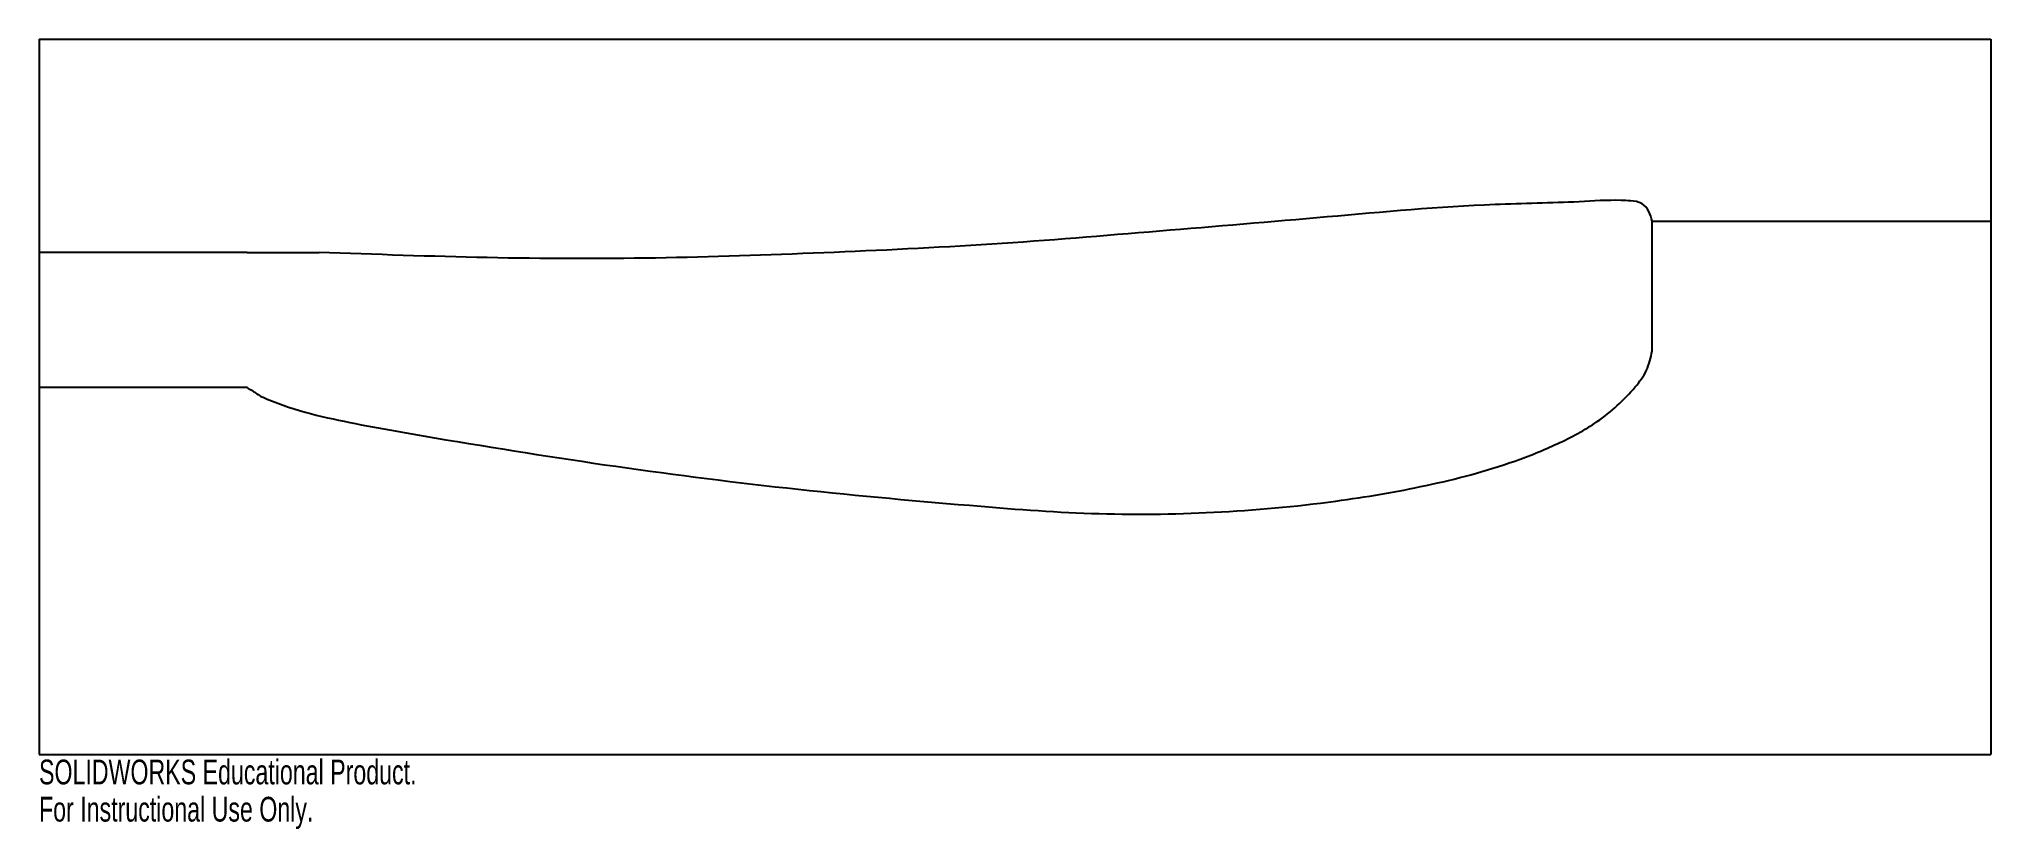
# Model space of a CAD drawing. Header units: inches. Extents: x 44.5 to 59.5, y 2.6 to 8.7.
import ezdxf

# ---------------------------------------------------------------- set-up
doc = ezdxf.new("R2010")
doc.units = ezdxf.units.IN
doc.header["$MEASUREMENT"] = 0
doc.styles.add('SLDTEXTSTYLE0', font='TXT', dxfattribs={"width": 0.7})

msp = doc.modelspace()

# ---------------------------------------------------------------- linework, layer by layer
at = {"color": 7, "linetype": 'Continuous'}
for p, q in [((44.5, 8.716), (59.5, 8.716)), ((44.5, 8.716), (44.5, 3.216)), ((59.5, 8.716), (59.5, 3.216)), ((56.897, 6.316), (56.897, 7.316)), ((56.897, 7.316), (59.5, 7.316)), ((46.1, 7.076), (44.5, 7.076)), ((46.1, 7.076), (46.652, 7.075)), ((46.102, 6.037), (44.5, 6.037)), ((44.5, 3.216), (59.5, 3.216))]:
    msp.add_line(p, q, dxfattribs=at)
for points, knots in [([(56.897, 7.316), (56.89, 7.341), (56.876, 7.393), (56.82, 7.463), (56.735, 7.472), (56.576, 7.48), (56.227, 7.455), (55.474, 7.447), (54.399, 7.345), (53.111, 7.239), (51.822, 7.131), (50.53, 7.07), (49.238, 7.024), (47.944, 7.028), (47.083, 7.06), (46.652, 7.075)], [0, 0, 0, 0, 0.007649, 0.015418, 0.02414, 0.031012, 0.062271, 0.124787, 0.249818, 0.374852, 0.499882, 0.624913, 0.749946, 0.874976, 1, 1, 1, 1]), ([(46.102, 6.037), (46.102, 6.036), (46.102, 6.035), (46.104, 6.033), (46.109, 6.029), (46.122, 6.023), (46.146, 6.011), (46.186, 5.977), (46.281, 5.936), (46.472, 5.862), (46.874, 5.765), (47.684, 5.624), (48.845, 5.436), (50.245, 5.256), (51.494, 5.142), (52.588, 5.055), (53.53, 5.065), (54.389, 5.143), (55.162, 5.274), (55.733, 5.422), (56.169, 5.599), (56.496, 5.769), (56.718, 5.975), (56.863, 6.164), (56.885, 6.266), (56.897, 6.316)], [0, 0, 0, 0, 0.000131, 0.000298, 0.000752, 0.001919, 0.004153, 0.007879, 0.015727, 0.031323, 0.062577, 0.125095, 0.250141, 0.375184, 0.500235, 0.583594, 0.666943, 0.750284, 0.812803, 0.87529, 0.906547, 0.937782, 0.972673, 0.986419, 1, 1, 1, 1])]:
    msp.add_open_spline(points, degree=3, knots=knots, dxfattribs=at)

# ---------------------------------------------------------------- texts
at = {"color": 7, "linetype": 'Continuous', "char_height": 0.1903, "attachment_point": 1, "style": 'SLDTEXTSTYLE0'}
for s, insert in [('SOLIDWORKS Educational Product.', (44.5, 3.176)), ('For Instructional Use Only.', (44.5, 2.89))]:
    msp.add_mtext(s, dxfattribs=dict(at, insert=insert))

doc.saveas('drawing.dxf')
